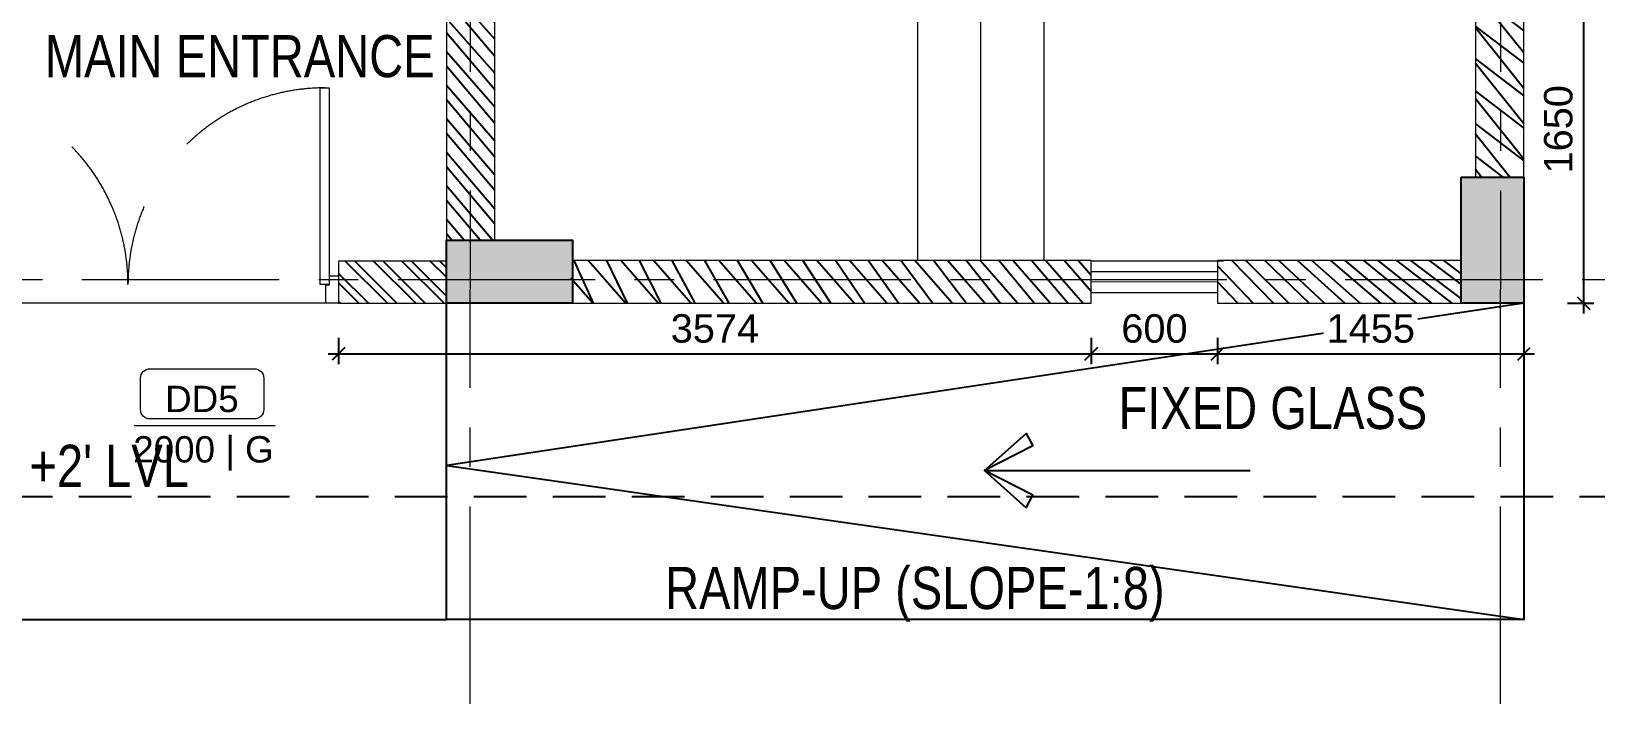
# Model space of a CAD drawing. Header units: metres. Extents: x 60101 to 1133747, y -540 to 107947.
# Drawn here: x 576198 to 583627, y 38581 to 41830 of the extents above; entities that cross this region are included whole.
import ezdxf
from ezdxf.enums import TextEntityAlignment as Align

# ---------------------------------------------------------------- set-up
doc = ezdxf.new("R2010")
doc.units = ezdxf.units.M
doc.header["$LTSCALE"] = 5
doc.header["$PDMODE"] = 3
doc.header["$PDSIZE"] = 20
for name, pattern in [('CENTER', [2, 1.25, -0.25, 0.25, -0.25]), ('CONTINUA', [0]), ('DASHED', [0.75, 0.5, -0.25]), ('HIDDEN', [0.375, 0.25, -0.125])]:
    doc.linetypes.add(name, pattern=pattern)
for name, color, linetype in [('A-COLUMN', 3, 'Continuous'), ('A-DIM', 2, 'Continuous'), ('A-hatch', 251, 'Continuous'), ('A-TEXT', 3, 'Continuous'), ('A-TEXT-DOOR', 11, 'Continuous')]:
    doc.layers.add(name, color=color, linetype=linetype)
for name, color, linetype, lineweight in [('A-DETL-LLIN', 251, 'Continuous', 5), ('A-Door', 11, 'Continuous', 15), ('A-DOOR-FRAM', 11, 'Continuous', 9), ('A-FLOR-GRID', 252, 'CENTER', 9), ('A-WALL-FULL', 4, 'Continuous', 15), ('A-WIND', 152, 'Continuous', 5)]:
    doc.layers.add(name, color=color, linetype=linetype, lineweight=lineweight)
doc.styles.add('Arial', font='arial.ttf', dxfattribs={"height": 135})
doc.styles.add('century', font='GOTHIC.TTF', dxfattribs={"width": 0.8})
doc.dimstyles.new('NovaDB_MM', dxfattribs={"dimtxt": 135, "dimasz": 60, "dimexe": 50, "dimexo": 50, "dimgap": 50, "dimtad": 1, "dimdec": 0, "dimzin": 0, "dimdsep": 46, "dimtxsty": 'Arial', "dimblk": 'OBLIQUE', "dimcen": 12, "dimdle": 50, "dimadec": 0, "dimazin": 0, "dimtfac": 1, "dimtdec": 0, "dimtofl": 0, "dimtmove": 0, "dimatfit": 3, "dimldrblk": 'OPEN90', "dimfxl": 50, "dimfxlon": 1, "dimtolj": 1, "dimtzin": 0, "dimarcsym": 0})

# ---------------------------------------------------------------- blocks, each defined once
blk = doc.blocks.new('double door 2d')
at = {"color": 8, "linetype": 'CONTINUA', "lineweight": 0, "ltscale": 2500}
blk.add_line((66.9057428893866, 0), (2.094285714323632, 0), dxfattribs=at)
at = {"layer": 'A-Door'}
for points in [[(1.53714285721071, 3.051428571401629), (3.022857142845168, 3.051428571401629), (3.022857142961584, 35.27136479138393), (1.53714285721071, 35.27136479138393)], [(67.46272958280976, 3.051428571401629), (65.9770152971753, 3.051428571401629), (65.97701529705888, 35.27136479138393), (67.46272958280976, 35.27136479138393)], [(1.5, 3.01428571427823), (1.5, 4.5), (0, 4.5), (0, 0), (2.094285714323632, 0), (2.094285714323632, 3.01428571427823)], [(67.49987244002045, 3.01428571427823), (67.49987244002045, 4.5), (68.99987244002047, 4.5), (68.99987244002047, 0), (66.90558672569684, 0), (66.90558672569684, 3.01428571427823)]]:
    blk.add_lwpolyline(points, close=True, dxfattribs=at)
at = {"layer": 'A-Door', "linetype": 'DASHED', "lineweight": 0, "ltscale": 10}
for centre, start, end in [((2.280000000027939, 3.051428571401629), 0, 90), ((66.71987243999253, 3.051428571401629), 90, 180)]:
    blk.add_arc(centre, 32.2199362199823, start, end, dxfattribs=at)
blk = doc.blocks.new('DOOR-NAME-NEW')
at = {"layer": 'A-DOOR-FRAM'}
blk.add_line((-323.1754923953122, 0), (346.4791159013603, 0), dxfattribs=at)
blk.add_lwpolyline([(-292.6930766478181, 225.0774963833392, -0.414213562373095), (-247.6930766478181, 270.0774963833392), (247.6930766478181, 270.0774963833392, -0.414213562373095), (292.6930766478181, 225.0774963833392), (292.6930766478181, 76.6205697208643, -0.414213562373095), (247.6930766478181, 31.6205697208643), (-247.6930766478181, 31.6205697208643, -0.414213562373095), (-292.6930766478181, 76.6205697208643)], format="xyb", close=True, dxfattribs=at)
at = {"layer": 'A-TEXT', "color": 30, "true_color": 0xff8c1a, "style": 'Arial'}
for tag, p in [('D5C', (-1.303779687732458, 77.316281799227)), ('DSIZE', (7.30733803845942, -210))]:
    blk.add_attdef(tag, text='', height=150, dxfattribs=at).set_placement(p, align=Align.CENTER)
blk = doc.blocks.new('COLB')
at = {"layer": 'A-hatch'}
h = blk.add_hatch(color=256, dxfattribs=at)
h.paths.add_polyline_path([(-12242.1729319474, -6449.584338811954), (-11943.38623918814, -6449.584338811954), (-11943.38623918814, -7047.157724330551), (-12242.1729319474, -7047.157724330551)])
h.paths.add_polyline_path([(-8544.687609050947, -7047.157724330551), (-8544.687609050947, -6748.371031571252), (-7947.114223532379, -6748.371031571252), (-7947.114223532379, -7047.157724330551)])
h.paths.add_polyline_path([(-5332.730661888549, -7047.157724330449), (-5332.730661888549, -6748.371031571165), (-4735.157276369922, -6748.371031571165), (-4735.157276369922, -7047.157724330449)])
h.paths.add_polyline_path([(-1896.683695156651, -7047.157724330551), (-1896.683695156651, -6748.371031571252), (-1299.110309638025, -6748.371031571252), (-1299.110309638025, -7047.157724330551)])
h.paths.add_polyline_path([(1726.104954549635, -7047.157724330551), (1726.104954549635, -6748.371031571252), (2323.678340068262, -6748.371031571252), (2323.678340068262, -7047.157724330551)])
h.paths.add_polyline_path([(6544.040375293465, -6449.584338811954), (6842.827068052778, -6449.584338811954), (6842.827068052778, -7047.157724330551), (6544.040375293465, -7047.157724330551)])
h.paths.add_polyline_path([(6544.040375293465, 273.1162482721993), (6842.827068052778, 273.1162482721993), (6842.827068052778, -324.4571372463979), (6544.040375293465, -324.4571372463979)])
h.paths.add_polyline_path([(6544.040375293465, 2364.62309758726), (6842.827068052778, 2364.62309758726), (6842.827068052778, 1767.049712068663), (6544.040375293465, 1767.049712068663)])
h.paths.add_polyline_path([(-5332.730661888549, -2714.750679320758), (-5332.730661888549, -2415.963986561459), (-4735.157276369922, -2415.963986561459), (-4735.157276369922, -2714.750679320758)])
h.paths.add_polyline_path([(-12242.17293194722, -3461.717411218997), (-11943.38623918791, -3461.717411218997), (-11943.38623918791, -4059.290796737594), (-12242.17293194722, -4059.290796737594)])
h.paths.add_polyline_path([(-12242.17293194722, 273.1162482721993), (-11943.38623918791, 273.1162482721993), (-11943.38623918791, -324.4571372463979), (-12242.17293194722, -324.4571372463979)])
h.paths.add_polyline_path([(-12242.17293194722, 6024.760083888628), (-11943.38623918791, 6024.760083888628), (-11943.38623918791, 5427.186698370046), (-12242.17293194722, 5427.186698370046)])
h.paths.add_polyline_path([(-11579.59782048588, 10179.28237007686), (-11677.79279493995, 9897.092301573313), (-12242.1729319474, 10093.48225048141), (-12143.97795749333, 10375.67231898494)])
h.paths.add_polyline_path([(-4735.157276369922, 7797.590952145183), (-4833.352250823868, 7515.400883641647), (-5397.732387830736, 7711.790832549319), (-5299.537413376675, 7993.980901052855)])
h.paths.add_polyline_path([(-5332.730661888549, 2140.53307801779), (-5332.730661888549, 2439.319770777089), (-4735.157276369922, 2439.319770777089), (-4735.157276369922, 2140.53307801779)])
h.paths.add_polyline_path([(2024.421654564328, 5443.986474552643), (1926.226680110442, 5161.796406049107), (1361.846543103573, 5358.186354956779), (1460.041517557635, 5640.376423460315)])
at = {"layer": 'A-COLUMN', "ltscale": 10}
for points in [[(6544.040375293465, -6449.584338811954), (6842.827068052778, -6449.584338811954), (6842.827068052778, -7047.157724330551), (6544.040375293465, -7047.157724330551)], [(1726.104954549635, -7047.157724330551), (1726.104954549635, -6748.371031571252), (2323.678340068262, -6748.371031571252), (2323.678340068262, -7047.157724330551)]]:
    blk.add_lwpolyline(points, close=True, dxfattribs=at)
blk = doc.blocks.new('COL.CEN')
at = {"layer": 'A-FLOR-GRID', "ltscale": 150}
for p, q in [((6807.652975005563, 2842.77133483591), (6819.29508057996, 23396.51957174162)), ((11700.28506893897, 2842.77133483591), (11711.92717451337, 23396.51957174162)), ((-10036.26838279181, 4857.563519315445), (13356.59099061473, 4857.563519315445))]:
    blk.add_line(p, q, dxfattribs=at)
blk = doc.blocks.new('COL WITH GRID')
at = {"layer": 'A-DIM'}
blk.add_blockref('COLB', (-3122.886414690875, 10035.48507749528), dxfattribs=at)
at = {"layer": 'A-TEXT'}
blk.add_blockref('COL.CEN', (-8092.389425362577, -1757.19115636585), dxfattribs=at)
blk = doc.blocks.new('ARROW-KIRAN1')
at = {"layer": 'A-hatch', "linetype": 'Continuous'}
blk.add_lwpolyline([(0, 0), (-1.321592357824554, -1.180646438413532), (-1.53136223350884, -0.7777448504930362), (0, 0), (-1.321592357824554, 1.172222293476802), (-1.53136223350884, 0.7777448504930362), (0, 0)], close=True, dxfattribs=at)
blk = doc.blocks.new('_Oblique')
at = {"color": 0, "linetype": 'ByBlock', "lineweight": -2}
blk.add_line((-0.5, -0.5), (0.5, 0.5), dxfattribs=at)
blk = doc.blocks.new('*D395')
at = {"layer": 'A-DIM', "color": 0, "linetype": 'ByBlock', "lineweight": -2, "ltscale": 50, "transparency": 16777216}
blk.add_line((577656.9290156935, 40374.53434141015), (577656.9290156935, 40249.53434141015), dxfattribs=at)
at = {"layer": 'A-DIM', "color": 0, "lineweight": -2, "ltscale": 50, "transparency": 16777216}
for p, q in [((581231.2981730041, 40374.53434141015), (581231.2981730041, 40249.53434141015)), ((577606.9290156935, 40299.53434141015), (581281.2981730041, 40299.53434141015))]:
    blk.add_line(p, q, dxfattribs=at)
at = {"layer": 'Defpoints', "color": 0, "ltscale": 50, "transparency": 16777216}
for p in [(577656.9290156935, 40538.34784044613), (581231.2981730041, 40539.89765873691), (581231.2981730041, 40299.53434141015)]:
    blk.add_point(p, dxfattribs=at)
at = {"layer": 'A-DIM', "color": 0, "lineweight": -2, "ltscale": 50, "transparency": 16777216, "xscale": 60, "yscale": 60, "zscale": 60, "rotation": 180}
blk.add_blockref('_Oblique', (577656.9290156935, 40299.53434141015), dxfattribs=at)
at = {"layer": 'A-DIM', "color": 0, "lineweight": -2, "ltscale": 50, "transparency": 16777216, "xscale": 60, "yscale": 60, "zscale": 60}
blk.add_blockref('_Oblique', (581231.2981730041, 40299.53434141015), dxfattribs=at)
at = {"layer": 'A-DIM', "color": 0, "ltscale": 50, "transparency": 16777216, "insert": (579444.1135943488, 40418.50773840879), "char_height": 135, "attachment_point": 5, "style": 'Arial', "bg_fill": 3, "box_fill_scale": 1.1, "bg_fill_color": 256, "bg_fill_true_color": 13158600, "bg_fill_transparency": 0}
blk.add_mtext('\\A1;3574', dxfattribs=at)
blk = doc.blocks.new('_Open90')
at = {"color": 0, "linetype": 'ByBlock', "lineweight": -2}
for p, q in [((0, 0), (-1, 0)), ((-0.5, 0.5), (0, 0)), ((0, 0), (-0.5, -0.5))]:
    blk.add_line(p, q, dxfattribs=at)
blk = doc.blocks.new('*D385')
at = {"layer": 'A-DIM', "color": 0, "linetype": 'ByBlock', "lineweight": -2, "ltscale": 50, "transparency": 16777216}
blk.add_line((581231.2981730041, 40374.53434141015), (581231.2981730041, 40249.53434141015), dxfattribs=at)
at = {"layer": 'A-DIM', "color": 0, "lineweight": -2, "ltscale": 50, "transparency": 16777216}
for p, q in [((581831.2981730041, 40374.53434141015), (581831.2981730041, 40249.53434141015)), ((581181.2981730041, 40299.53434141015), (581881.2981730041, 40299.53434141015))]:
    blk.add_line(p, q, dxfattribs=at)
at = {"layer": 'Defpoints', "color": 0, "ltscale": 50, "transparency": 16777216}
for p in [(581231.2981730041, 40539.89765873691), (581831.2981730041, 40539.89765873691), (581831.2981730041, 40299.53434141015)]:
    blk.add_point(p, dxfattribs=at)
at = {"layer": 'A-DIM', "color": 0, "lineweight": -2, "ltscale": 50, "transparency": 16777216, "xscale": 60, "yscale": 60, "zscale": 60, "rotation": 180}
blk.add_blockref('_Oblique', (581231.2981730041, 40299.53434141015), dxfattribs=at)
at = {"layer": 'A-DIM', "color": 0, "lineweight": -2, "ltscale": 50, "transparency": 16777216, "xscale": 60, "yscale": 60, "zscale": 60}
blk.add_blockref('_Oblique', (581831.2981730041, 40299.53434141015), dxfattribs=at)
at = {"layer": 'A-DIM', "color": 0, "ltscale": 50, "transparency": 16777216, "insert": (581531.2981730041, 40418.46169475258), "char_height": 135, "attachment_point": 5, "style": 'Arial', "bg_fill": 3, "box_fill_scale": 1.1, "bg_fill_color": 256, "bg_fill_true_color": 13158600, "bg_fill_transparency": 0}
blk.add_mtext('\\A1;600', dxfattribs=at)
blk = doc.blocks.new('*D396')
at = {"layer": 'A-DIM', "color": 0, "linetype": 'ByBlock', "lineweight": -2, "ltscale": 50, "transparency": 16777216}
blk.add_line((581831.2981730041, 40374.53434141015), (581831.2981730041, 40249.53434141015), dxfattribs=at)
at = {"layer": 'A-DIM', "color": 0, "lineweight": -2, "ltscale": 50, "transparency": 16777216}
for p, q in [((583286.2981730041, 40374.53434141015), (583286.2981730041, 40249.53434141015)), ((581781.2981730041, 40299.53434141015), (583336.2981730041, 40299.53434141015))]:
    blk.add_line(p, q, dxfattribs=at)
at = {"layer": 'Defpoints', "color": 0, "ltscale": 50, "transparency": 16777216}
for p in [(581831.2981730041, 40539.89765802165), (583286.2981730041, 40539.89765802165), (583286.2981730041, 40299.53434141015)]:
    blk.add_point(p, dxfattribs=at)
at = {"layer": 'A-DIM', "color": 0, "lineweight": -2, "ltscale": 50, "transparency": 16777216, "xscale": 60, "yscale": 60, "zscale": 60, "rotation": 180}
blk.add_blockref('_Oblique', (581831.2981730041, 40299.53434141015), dxfattribs=at)
at = {"layer": 'A-DIM', "color": 0, "lineweight": -2, "ltscale": 50, "transparency": 16777216, "xscale": 60, "yscale": 60, "zscale": 60}
blk.add_blockref('_Oblique', (583286.2981730041, 40299.53434141015), dxfattribs=at)
at = {"layer": 'A-DIM', "color": 0, "ltscale": 50, "transparency": 16777216, "insert": (582558.7981730041, 40418.46169475258), "char_height": 135, "attachment_point": 5, "style": 'Arial', "bg_fill": 3, "box_fill_scale": 1.1, "bg_fill_color": 256, "bg_fill_true_color": 13158600, "bg_fill_transparency": 0}
blk.add_mtext('\\A1;1455', dxfattribs=at)
blk = doc.blocks.new('*D397')
at = {"layer": 'A-DIM', "color": 0, "lineweight": -2, "ltscale": 50, "transparency": 16777216}
for p, q in [((583568.6495324713, 42239.89765873749), (583568.6495324713, 40489.89765802167)), ((583493.6495324713, 40539.89765802167), (583618.6495324713, 40539.89765802167))]:
    blk.add_line(p, q, dxfattribs=at)
at = {"layer": 'A-DIM', "color": 0, "linetype": 'ByBlock', "lineweight": -2, "ltscale": 50, "transparency": 16777216}
blk.add_line((583493.6495324713, 42189.89765873749), (583618.6495324713, 42189.89765873749), dxfattribs=at)
at = {"layer": 'Defpoints', "color": 0, "ltscale": 50, "transparency": 16777216}
for p in [(583286.2981730043, 42189.89765873749), (583286.2981730043, 40539.89765802167), (583568.6495324713, 40539.89765802167)]:
    blk.add_point(p, dxfattribs=at)
at = {"layer": 'A-DIM', "color": 0, "lineweight": -2, "ltscale": 50, "transparency": 16777216, "xscale": 60, "yscale": 60, "zscale": 60}
for p, rotation in [((583568.6495324713, 42189.89765873749), 90), ((583568.6495324713, 40539.89765802167), 270)]:
    blk.add_blockref('_Oblique', p, dxfattribs=dict(at, rotation=rotation))
at = {"layer": 'A-DIM', "color": 0, "ltscale": 50, "transparency": 16777216, "insert": (583449.7221791288, 41364.89765837941), "char_height": 135, "attachment_point": 5, "rotation": 90, "style": 'Arial', "bg_fill": 3, "box_fill_scale": 1.1, "bg_fill_color": 256, "bg_fill_true_color": 13158600, "bg_fill_transparency": 0}
blk.add_mtext('\\A1;1650', dxfattribs=at)
blk = doc.blocks.new('*D404')
at = {"layer": 'A-DIM', "color": 0, "linetype": 'ByBlock', "lineweight": -2, "ltscale": 50, "transparency": 16777216}
blk.add_line((575656.9292045429, -414.8370276505593), (575656.9292045429, -539.8370276505593), dxfattribs=at)
at = {"layer": 'A-DIM', "color": 0, "lineweight": -2, "ltscale": 50, "transparency": 16777216}
for p, q in [((577639.2032590738, -414.8370276505593), (577639.2032590738, -539.8370276505593)), ((575606.9292045429, -489.8370276505593), (577689.2032590738, -489.8370276505593))]:
    blk.add_line(p, q, dxfattribs=at)
at = {"layer": 'Defpoints', "color": 0, "ltscale": 50, "transparency": 16777216}
for p in [(575656.9292045429, 40539.2169764174), (577639.2032590738, -251.0235286145835), (577639.2032590738, -489.8370276505593)]:
    blk.add_point(p, dxfattribs=at)
at = {"layer": 'A-DIM', "color": 0, "lineweight": -2, "ltscale": 50, "transparency": 16777216, "xscale": 60, "yscale": 60, "zscale": 60, "rotation": 180}
blk.add_blockref('_Oblique', (575656.9292045429, -489.8370276505593), dxfattribs=at)
at = {"layer": 'A-DIM', "color": 0, "lineweight": -2, "ltscale": 50, "transparency": 16777216, "xscale": 60, "yscale": 60, "zscale": 60}
blk.add_blockref('_Oblique', (577639.2032590738, -489.8370276505593), dxfattribs=at)
at = {"layer": 'A-DIM', "color": 0, "ltscale": 50, "transparency": 16777216, "insert": (576648.0662318084, -370.9096743081309), "char_height": 135, "attachment_point": 5, "style": 'Arial', "bg_fill": 3, "box_fill_scale": 1.1, "bg_fill_color": 256, "bg_fill_true_color": 13158600, "bg_fill_transparency": 0}
blk.add_mtext('\\A1;1982', dxfattribs=at)

msp = doc.modelspace()

# ---------------------------------------------------------------- hatches: boundary and pattern name
at = {"layer": 'A-hatch'}
h = msp.add_hatch(dxfattribs=at)
h.set_pattern_fill('ANSI32', color=256, scale=300, angle=90)
h.set_pattern_definition([(135, (-235513355.8184688, -1932131923.542952), (-79.5495128834866, -79.5495128834866), []), (135, (-235513355.8184688, -1932131870.509943), (-79.5495128834866, -79.5495128834866), [])])
h.paths.add_polyline_path([(578399.6277698086, 47446.07052722713), (578169.576059501, 47446.07052722713), (578169.576059501, 40838.68435149621), (578399.6277698086, 40838.68435149621)])
h = msp.add_hatch(dxfattribs=at)
h.set_pattern_fill('ANSI32', color=256, scale=300, angle=90)
h.set_pattern_definition([(135, (-235513449.1553823, -1932137762.194982), (-79.5495128834866, -79.5495128834866), []), (135, (-235513449.1553823, -1932137709.161973), (-79.5495128834866, -79.5495128834866), [])])
h.paths.add_polyline_path([(583055.4508894917, 41137.47104425551), (583286.2981730041, 41137.47104425551), (583286.2981730041, 42189.89765873748), (583055.4508894917, 42189.89765873748)])
h = msp.add_hatch(dxfattribs=at)
h.set_pattern_fill('ANSI32', color=256, scale=10, angle=90)
h.set_pattern_definition([(135, (322505.0619423296, -10394.10453726604), (-67.35192090801866, -67.35192090801866), []), (135, (322505.0619423296, -10349.20323726605), (-67.35192090801866, -67.35192090801866), [])])
h.paths.add_polyline_path([(578169.5423352071, 40739.0735042576), (577656.9293229601, 40739.07350421467), (577656.9293229601, 40539.05490279713), (578169.5423352071, 40539.05490284006)])
h = msp.add_hatch(dxfattribs=at)
h.set_pattern_fill('ANSI32', color=256, scale=300, angle=90)
h.set_pattern_definition([(135, (-235514968.7685648, -1932131927.875637), (-79.5495128834866, -79.5495128834866), []), (135, (-235514968.7685648, -1932131874.842628), (-79.5495128834866, -79.5495128834866), [])])
h.paths.add_polyline_path([(578759.6211588805, 40539.8976576131), (581231.2981730041, 40539.89765873691), (581231.2981730041, 40741.66680303356), (578759.6211588805, 40741.66680190974)])
h = msp.add_hatch(dxfattribs=at)
h.set_pattern_fill('ANSI32', color=256, scale=300, angle=90)
h.set_pattern_definition([(135, (-235513387.5552575, -1932131927.875637), (-79.5495128834866, -79.5495128834866), []), (135, (-235513387.5552575, -1932131874.842628), (-79.5495128834866, -79.5495128834866), [])])
h.paths.add_polyline_path([(581831.2981730041, 40539.8976576131), (582987.5114802447, 40539.89765873691), (582987.5114802447, 40741.66680303356), (581831.2981730041, 40741.66680190974)])

# ---------------------------------------------------------------- linework, layer by layer
at = {"layer": 'A-DETL-LLIN'}
for p, q in [((580405.9215622181, 42815.30661526462), (580405.9215622181, 40745.88450828334)), ((580705.9215622181, 42815.30661526462), (580705.9215622181, 40745.88450828334)), ((581005.9215622181, 42815.30661526462), (581005.9215622181, 40745.88450828334))]:
    msp.add_line(p, q, dxfattribs=at)
at = {"layer": 'A-hatch', "linetype": 'HIDDEN', "ltscale": 200}
msp.add_line((563299.2267447049, 39620.93660798809), (584215.9718192751, 39620.93660798809), dxfattribs=at)
at = {"layer": 'A-hatch'}
msp.add_line((573346.7874097945, 39038.83187618849), (578169.5760595009, 39037.25759869145), dxfattribs=at)
for points in [[(583286.2981730041, 40539.89765873691), (583286.2981730041, 39037.25759869145), (578169.5760595009, 39037.25759869145), (578169.5760595009, 40544.21174159786)], [(583286.2981730041, 40539.89765873701), (578170.5971743423, 39768.53020009284), (583286.2981730041, 39037.2575986915)], [(580724.0603276382, 39745.33265663718), (581985.832898725, 39745.33265663718)]]:
    msp.add_lwpolyline(points, dxfattribs=at)
at = {"layer": 'A-WALL-FULL'}
for p, q in [((581231.2981730041, 40739.91626015445), (581859.298173004, 40739.91626015445)), ((581231.2981730041, 40589.89765873691), (581831.2981730041, 40589.89765873691))]:
    msp.add_line(p, q, dxfattribs=at)
for points in [[(578399.6277698086, 47446.07052722713), (578169.576059501, 47446.07052722713), (578169.5760595009, 40838.68435149621), (578399.6277698086, 40838.68435149621)], [(583056.2981730041, 41137.47104425551), (583286.2981730041, 41137.47104425551), (583286.2981730041, 42189.89765873748), (583056.2981730041, 42189.89765873748)], [(578169.5423352071, 40739.0735042576), (577656.9293229601, 40739.07350421467), (577656.9293229601, 40539.05490279713), (578169.5423352071, 40539.05490284006)], [(578767.1494450194, 40539.89765802165), (581231.2981730041, 40539.89765873691), (581231.2981730041, 40741.66680303356), (578767.1494450194, 40741.6668023183)], [(581831.2981730041, 40539.89765802165), (582987.5114802447, 40539.89765873691), (582987.5114802447, 40741.66680303356), (581831.2981730041, 40741.6668023183)]]:
    msp.add_lwpolyline(points, close=True, dxfattribs=at)
at = {"layer": 'A-WIND'}
msp.add_lwpolyline([(581831.2981730041, 40640.48455990414), (581231.2981730041, 40639.90695944568), (581231.2981730041, 40689.90695944568), (581831.2981730041, 40690.48455990414)], close=True, dxfattribs=at)

# ---------------------------------------------------------------- block references
msp.add_blockref('COL WITH GRID', (579566.3575196421, 37551.57030557218))
at = {"layer": 'A-Door', "xscale": 28.98556083184856, "yscale": 28.98556083184856, "zscale": 28.98556083184856, "rotation": 359.975101087728}
msp.add_blockref('double door 2d', (575656.9295118096, 40539.92403877189), dxfattribs=at)
at = {"layer": 'A-hatch', "xscale": -150, "yscale": 150, "zscale": 150}
msp.add_blockref('ARROW-KIRAN1', (580724.0603276382, 39745.33265663718), dxfattribs=at)
at = {"layer": 'A-TEXT-DOOR', "color": 30, "true_color": 0xff8c1a}
ref = msp.add_blockref('DOOR-NAME-NEW', (577009.1114163876, 39958.06197655795, 1445.564367154776), dxfattribs=at)
ref.add_attrib('DSIZE', '2000 | G', dxfattribs={"layer": '0', "height": 125, "style": 'Arial'}).set_placement((577015.2008647502, 39783.06197655795, 1445.564367154776), align=Align.CENTER)
ref.add_attrib('D5C', 'DD5', dxfattribs={"layer": '0', "height": 125, "style": 'Arial'}).set_placement((577008.0249333263, 40022.49221122859, 1445.564367154776), align=Align.CENTER)

# ---------------------------------------------------------------- texts
at = {"layer": 'A-TEXT', "char_height": 200, "style": 'century'}
for s, insert, width, attachment_point in [('{\\fArial|b0|i0|c0|p34;MAIN ENTRANCE}', (576262.6848202335, 41609.24863399495), 2849.714154555008, 7), ('{\\fArial|b0|i0|c0|p34;FIXED GLASS}', (582826.653643772, 39939.12791874824), 2437.610884953185, 9), ("{\\fArial|b0|i0|c0|p34;+2' LVL}", (576946.1908852975, 39667.43128548557), 1630.991018373239, 9), ('{\\fArial|b0|i0|c0|p34;RAMP-UP (SLOPE-1:8)}', (581579.5745266094, 39027.1664799477, 2405709.846325539), 2615.306988404609, 9)]:
    msp.add_mtext(s, dxfattribs=dict(at, insert=insert, width=width, attachment_point=attachment_point))

# ---------------------------------------------------------------- next in the draw order: dimensions: what is measured, and where the dimension line sits
at = {"layer": 'A-DIM', "ltscale": 50}
dim = msp.add_linear_dim(base=(581231.2981730041, 40299.53434141015), p1=(577656.9290156935, 40538.34784044613), p2=(581231.2981730041, 40539.89765873691), dimstyle='NovaDB_MM', override={"dimfxl": 75, "dimtfill": 1, "dimarcsym": 2}, dxfattribs=at)
dim.commit()
dim.dimension.update_dxf_attribs({"geometry": '*D395', "text_midpoint": (579444.1135943488, 40418.50773840879)})

# ---------------------------------------------------------------- next in the draw order: dimensions: what is measured, and where the dimension line sits
for base, p1, p2, picture, middle in [((577639.2032590738, -489.8370276505593), (575656.9292045429, 40539.2169764174), (577639.2032590738, -251.0235286145835), '*D404', (576648.0662318084, -370.9096743081309)), ((581831.2981730041, 40299.53434141015), (581231.2981730041, 40539.89765873691), (581831.2981730041, 40539.89765873691), '*D385', (581531.2981730041, 40418.46169475258))]:
    dim = msp.add_linear_dim(base=base, p1=p1, p2=p2, dimstyle='NovaDB_MM', override={"dimfxl": 75, "dimtfill": 1, "dimarcsym": 2}, dxfattribs=at)
    dim.commit()
    dim.dimension.update_dxf_attribs({"geometry": picture, "text_midpoint": middle})

# ---------------------------------------------------------------- next in the draw order: dimensions: what is measured, and where the dimension line sits
dim = msp.add_linear_dim(base=(583286.2981730041, 40299.53434141015), p1=(581831.2981730041, 40539.89765802165), p2=(583286.2981730041, 40539.89765802165), dimstyle='NovaDB_MM', override={"dimfxl": 75, "dimtfill": 1, "dimarcsym": 2}, dxfattribs=at)
dim.commit()
dim.dimension.update_dxf_attribs({"geometry": '*D396', "text_midpoint": (582558.7981730041, 40418.46169475258)})

# ---------------------------------------------------------------- next in the draw order: dimensions: what is measured, and where the dimension line sits
dim = msp.add_linear_dim(base=(583568.6495324713, 40539.89765802167), p1=(583286.2981730041, 42189.89765873748), p2=(583286.2981730041, 40539.89765802165), angle=90, dimstyle='NovaDB_MM', override={"dimfxl": 75, "dimtfill": 1, "dimarcsym": 2}, dxfattribs=at)
dim.commit()
dim.dimension.update_dxf_attribs({"geometry": '*D397', "text_midpoint": (583449.7221791288, 41364.89765837941)})

doc.saveas('drawing.dxf')
